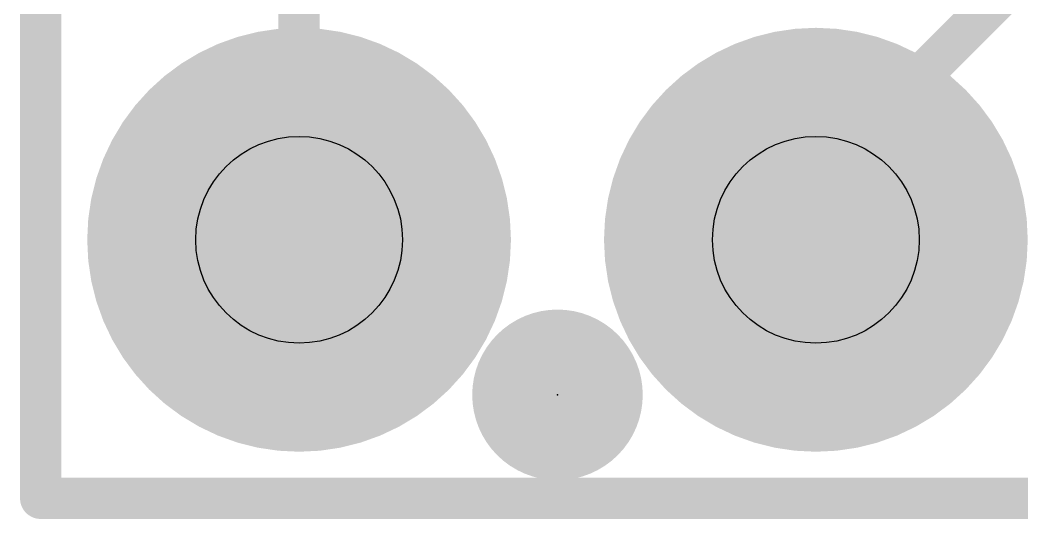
# Model space of a CAD drawing. Extents: x -41 to 66, y -18 to 24.
# Drawn here: x -0.102 to 4.823, y -0.102 to 2.349 of the extents above; entities that cross this region are included whole.
import ezdxf

# ---------------------------------------------------------------- set-up
doc = ezdxf.new("R2010")
doc.units = 0
for name, color, linetype in [('1', 12, 'CONTINUOUS'), ('16', 132, 'CONTINUOUS'), ('17', 110, 'CONTINUOUS'), ('20', 53, 'CONTINUOUS'), ('23', 53, 'CONTINUOUS'), ('29', 253, 'CONTINUOUS'), ('30', 253, 'CONTINUOUS'), ('44', 253, 'CONTINUOUS'), ('51', 53, 'CONTINUOUS')]:
    doc.layers.add(name, color=color, linetype=linetype)

# ---------------------------------------------------------------- blocks, each defined once
blk = doc.blocks.new('PIE')
at = {"const_width": 0.5}
blk.add_lwpolyline([(0, -0.25, 1), (0, 0.25, 1), (0, -0.25)], format="xyb", dxfattribs=at)
blk = doc.blocks.new('RECT')
blk.add_solid([(-0.5, -0.5), (0.5, -0.5), (-0.5, 0.5), (0.5, 0.5)])
blk = doc.blocks.new('ROUNDP')
at = {"const_width": 0.5}
blk.add_lwpolyline([(0, -0.25, 1), (0, 0.25, 1), (0, -0.25)], format="xyb", dxfattribs=at)

msp = doc.modelspace()

# ---------------------------------------------------------------- linework, layer by layer
at = {"layer": '1', "const_width": 0.2032}
for points in [[(0, 0), (0, 19.05)], [(1.27, 4.23), (1.27, 1.27)], [(5.3289, 3.0785), (3.81, 1.5596)], [(3.81, 1.5596), (3.81, 1.27)], [(1.2624, 1.2776), (1.27, 1.27)], [(15.24, 0), (0, 0)]]:
    msp.add_lwpolyline(points, dxfattribs=at)
at = {"layer": '1', "const_width": 0.1016}
for points in [[(3.8608, 1.5596, 1), (3.7592, 1.5596)], [(3.7741, 1.5955, 1), (3.8459, 1.5236)], [(1.2983, 1.3135, 1), (1.2265, 1.2417)], [(1.2341, 1.2341, 1), (1.3059, 1.3059)], [(1.2192, 1.27, 1), (1.3208, 1.27)], [(3.7592, 1.27, 1), (3.8608, 1.27)], [(0, 0.0508, 1), (0, -0.0508)], [(-0.0508, 0, 1), (0.0508, 0)]]:
    msp.add_lwpolyline(points, format="xyb", dxfattribs=at)
at = {"layer": '16', "const_width": 0.2032}
for points in [[(0, 0), (0, 19.05)], [(15.24, 0), (0, 0)]]:
    msp.add_lwpolyline(points, dxfattribs=at)
at = {"layer": '16', "const_width": 0.1016}
for points in [[(0, 0.0508, 1), (0, -0.0508)], [(-0.0508, 0, 1), (0.0508, 0)]]:
    msp.add_lwpolyline(points, format="xyb", dxfattribs=at)
at = {"layer": '20', "const_width": 0.2032}
for points in [[(0, 19.05), (0, 0)], [(0, 0), (15.24, 0)]]:
    msp.add_lwpolyline(points, dxfattribs=at)
at = {"layer": '20', "const_width": 0.1016}
for points in [[(0, 0.0508, 1), (0, -0.0508)], [(-0.0508, 0, 1), (0.0508, 0)]]:
    msp.add_lwpolyline(points, format="xyb", dxfattribs=at)
at = {"layer": '23'}
msp.add_point((2.54, 0.508), dxfattribs=at)
at = {"layer": '44'}
for centre in [(1.27, 1.27), (3.81, 1.27)]:
    msp.add_circle(centre, 0.508, dxfattribs=at)

# ---------------------------------------------------------------- block references
at = {"layer": '1', "xscale": 0.635, "yscale": 0.635}
msp.add_blockref('PIE', (2.54, 0.508), dxfattribs=at)
at = {"layer": '17', "xscale": 1.8796, "yscale": 1.8796, "rotation": 270}
for p in [(1.27, 1.27), (1.27, 1.27), (3.81, 1.27), (3.81, 1.27)]:
    msp.add_blockref('ROUNDP', p, dxfattribs=at)
at = {"layer": '29', "xscale": 2.0828, "yscale": 2.0828, "rotation": 270}
for p in [(1.27, 1.27), (3.81, 1.27)]:
    msp.add_blockref('ROUNDP', p, dxfattribs=at)
at = {"layer": '29', "xscale": 0.8382, "yscale": 0.8382}
msp.add_blockref('PIE', (2.54, 0.508), dxfattribs=at)
at = {"layer": '30', "xscale": 2.0828, "yscale": 2.0828, "rotation": 270}
for p in [(1.27, 1.27), (3.81, 1.27)]:
    msp.add_blockref('ROUNDP', p, dxfattribs=at)
at = {"layer": '51', "xscale": 0.508, "yscale": 0.508, "rotation": 180}
for p in [(1.27, 1.27), (3.81, 1.27)]:
    msp.add_blockref('RECT', p, dxfattribs=at)

doc.saveas('drawing.dxf')
